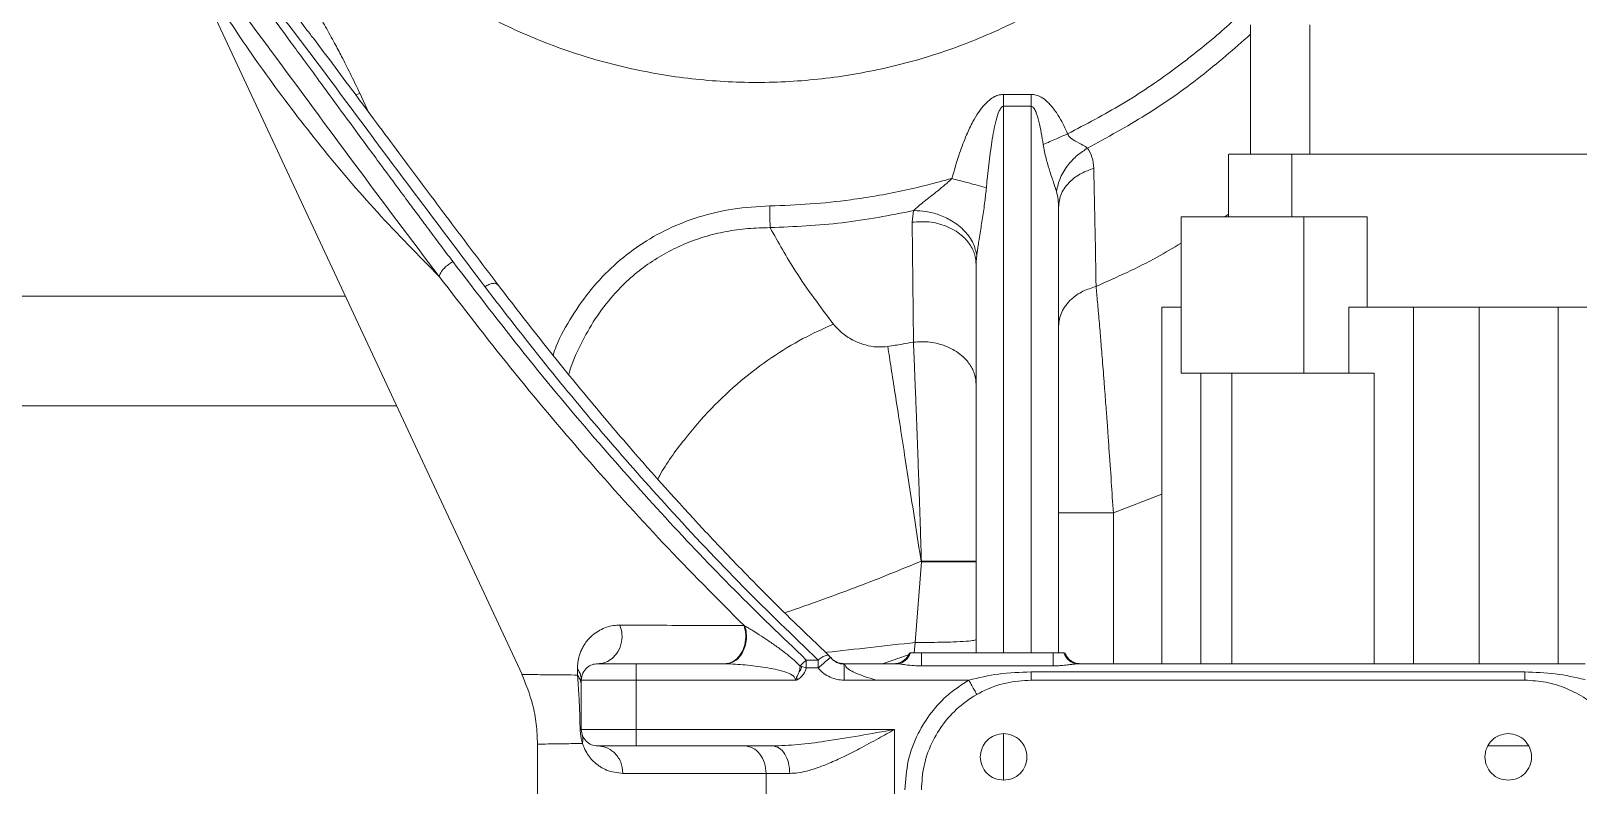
# Model space of a CAD drawing. Header units: millimetres. Extents: x 169 to 14583, y -399 to 10804.
# Drawn here: x 12728.7 to 13010.8, y 1897 to 2034.5 of the extents above; entities that cross this region are included whole.
import ezdxf

# ---------------------------------------------------------------- set-up
doc = ezdxf.new("R2010")
doc.units = ezdxf.units.MM
doc.header["$LTSCALE"] = 35

msp = doc.modelspace()

# ---------------------------------------------------------------- linework, layer by layer
at = {"color": 7, "linetype": 'Continuous', "lineweight": 18}
for p, q in [((12755.618, 2051.222), (12818.227, 1917.194)), ((12951.022, 2035.659), (12951.022, 2012.059)), ((12961.873, 2012.059), (12961.873, 2035.659)), ((12788.622, 2023.192), (12787.862, 2022.835)), ((12790.249, 2019.724), (12788.622, 2023.192)), ((12906.022, 2022.982), (12911.022, 2022.982)), ((12906.022, 2020.809), (12911.022, 2020.809)), ((12906.022, 1921.159), (12906.022, 2020.809)), ((12911.022, 2020.809), (12911.022, 1921.159)), ((12947.022, 2012.059), (12947.022, 2000.659)), ((12958.596, 2012.059), (12958.596, 2000.659)), ((12889.352, 1999.675), (12889.614, 2001.78)), ((12916.022, 1921.159), (12916.022, 2002.414)), ((12938.401, 2000.659), (12938.401, 1972.159)), ((12960.77, 2000.659), (12938.401, 2000.659)), ((12946.355, 2000.659), (12947.022, 2001.121)), ((12960.77, 1972.159), (12960.77, 2000.659)), ((12960.77, 2000.659), (12972.274, 2000.659)), ((12972.274, 2000.659), (12972.274, 1984.159)), ((12889.571, 1977.805), (12889.352, 1999.675)), ((12901.022, 1991.927), (12901.022, 1921.159)), ((12474.243, 1986.159), (12786.011, 1986.159)), ((12934.834, 1919.159), (12934.834, 1984.159)), ((12934.834, 1984.159), (12938.401, 1984.159)), ((12968.962, 1972.159), (12968.962, 1984.159)), ((12968.962, 1984.159), (12980.72, 1984.159)), ((12980.72, 1984.159), (12980.72, 1919.159)), ((12992.726, 1984.159), (12980.72, 1984.159)), ((12992.726, 1984.159), (12992.726, 1919.159)), ((13007.132, 1919.159), (13007.132, 1984.159)), ((13015.538, 1984.159), (13007.132, 1984.159)), ((12938.401, 1972.159), (12960.77, 1972.159)), ((12942.004, 1972.159), (12942.004, 1919.159)), ((12947.637, 1972.159), (12947.637, 1919.159)), ((12968.962, 1972.159), (12960.77, 1972.159)), ((12973.55, 1972.159), (12968.962, 1972.159)), ((12973.55, 1919.159), (12973.55, 1972.159)), ((12574.243, 1966.159), (12795.354, 1966.159)), ((12926.022, 1946.654), (12934.834, 1950.099)), ((12926.022, 1919.159), (12926.022, 1946.654)), ((12889.92, 1923.04), (12891.022, 1937.743)), ((12891.022, 1937.853), (12890.973, 1937.845)), ((12891.022, 1937.743), (12891.022, 1937.853)), ((12889.701, 1921.15), (12889.92, 1923.04)), ((12891.022, 1921.159), (12915.022, 1921.159)), ((12828.32, 1918.234), (12828.331, 1917.096)), ((12839.022, 1919.159), (12855.343, 1919.159)), ((12868.922, 1918.72), (12869.217, 1918.631)), ((12869.217, 1918.631), (12870.043, 1918.384)), ((12870.043, 1919.837), (12872.2, 1919.837)), ((12870.043, 1918.384), (12872.2, 1918.384)), ((12874.6, 1920.168), (12874.158, 1920.577)), ((12874.185, 1920.605), (12874.227, 1920.536)), ((12876.934, 1919.159), (12886.439, 1919.159)), ((12883.96, 1919.159), (12888.656, 1920.788)), ((12886.439, 1919.159), (12886.904, 1919.25)), ((12891.022, 1918.757), (12915.022, 1918.757)), ((12919.142, 1919.256), (12919.605, 1919.159)), ((12919.327, 1919.139), (12919.605, 1919.159)), ((12919.605, 1919.159), (13012.022, 1919.159)), ((12829.022, 1907.159), (12829.022, 1916.159)), ((12839.022, 1916.159), (12868.124, 1916.159)), ((12839.022, 1907.159), (12839.022, 1916.159)), ((12868.124, 1916.159), (12868.16, 1916.385)), ((12868.16, 1916.385), (12868.255, 1916.645)), ((12899.664, 1916.159), (12882.777, 1916.159)), ((13001.022, 1917.659), (12911.022, 1917.659)), ((13001.022, 1916.159), (12911.022, 1916.159)), ((12886.122, 1907.159), (12839.022, 1907.159)), ((12886.122, 1855.742), (12886.122, 1907.159)), ((12821.022, 1904.498), (12821.022, 1830.159)), ((12863.851, 1904.159), (12839.022, 1904.159)), ((12906.022, 1897.911), (12906.022, 1906.407)), ((12862.703, 1899.159), (12862.703, 1834.159)), ((12862.703, 1899.159), (12867.032, 1899.159))]:
    msp.add_line(p, q, dxfattribs=at)
at = {"color": 7, "linetype": 'Continuous', "lineweight": 18, "flags": 128}
for points in [[(12891.022, 1937.743), (12890.995, 1937.8), (12890.973, 1937.845)], [(12876.934, 1916.159), (12877.309, 1916.159), (12878.313, 1916.159), (12879.783, 1916.159), (12881.277, 1916.159), (12882.777, 1916.159)]]:
    msp.add_lwpolyline(points, dxfattribs=at)
at = {"color": 7, "linetype": 'Continuous', "lineweight": 18}
for points, knots in [([(12755.022, 2131.159), (12755.152, 2127.195), (12755.412, 2119.266), (12757.487, 2107.524), (12760.756, 2096.076), (12765.32, 2085.071), (12771.087, 2074.649), (12777.978, 2064.933), (12785.909, 2056.046), (12794.796, 2048.115), (12804.512, 2041.225), (12814.934, 2035.456), (12825.939, 2030.897), (12837.387, 2027.607), (12849.129, 2025.609), (12861.022, 2024.934), (12872.915, 2025.609), (12884.657, 2027.607), (12896.105, 2030.897), (12907.11, 2035.456), (12917.532, 2041.225), (12927.247, 2048.115), (12936.135, 2056.046), (12944.066, 2064.933), (12950.957, 2074.649), (12956.724, 2085.071), (12961.288, 2096.076), (12964.557, 2107.524), (12966.632, 2119.266), (12966.892, 2127.195), (12967.022, 2131.159)], [0, 0, 0, 0, 0.0357138, 0.0714288, 0.1071431, 0.1428569, 0.1785712, 0.2142862, 0.25, 0.2857138, 0.3214288, 0.3571431, 0.3928569, 0.4285712, 0.4642862, 0.5, 0.5357138, 0.5714288, 0.6071431, 0.6428569, 0.6785712, 0.7142862, 0.75, 0.7857138, 0.8214288, 0.8571431, 0.8928569, 0.9285712, 0.9642862, 1, 1, 1, 1]), ([(12788.622, 2023.192), (12788.039, 2024.415), (12786.97, 2026.66), (12785.43, 2029.688), (12783.94, 2032.501), (12782.416, 2035.273), (12780.781, 2038.117), (12779.115, 2040.9), (12776.418, 2045.222), (12772.674, 2050.826), (12769.249, 2055.297), (12767.626, 2057.415)], [0, 0, 0, 0, 0.1009904, 0.185413, 0.2532665, 0.3383396, 0.4212719, 0.4978739, 0.580137, 0.8011083, 1, 1, 1, 1]), ([(12805.597, 1992.486), (12804.755, 1993.607), (12803.22, 1995.653), (12801.146, 1998.429), (12799.322, 2000.879), (12797.438, 2003.414), (12795.216, 2006.413), (12792.802, 2009.681), (12790.323, 2013.045), (12787.549, 2016.82), (12784.515, 2020.957), (12781.342, 2025.289), (12778.577, 2029.062), (12771.445, 2038.797), (12765.145, 2047.163), (12759.628, 2054.489)], [0, 0, 0, 0, 0.05444948, 0.09932952, 0.13463981, 0.17312737, 0.22205474, 0.27975119, 0.33107649, 0.38449364, 0.46194094, 0.530609, 0.59335435, 0.64384467, 1, 1, 1, 1]), ([(12755.621, 2051.224), (12755.571, 2051.31), (12755.459, 2051.503), (12755.595, 2051.268), (12755.963, 2050.636), (12756.627, 2049.504), (12757.619, 2047.831), (12758.951, 2045.626), (12760.997, 2042.305), (12763.932, 2037.697), (12767.857, 2031.833), (12773.548, 2023.757), (12781.373, 2013.527), (12791.653, 2001.394), (12799.294, 1993.649), (12803.109, 1989.781)], [0, 0, 0, 0, 0.0232848, 0.0517084, 0.0803916, 0.1095139, 0.1491166, 0.1895536, 0.2306693, 0.3143165, 0.3991583, 0.4846499, 0.6564494, 0.8284294, 1, 1, 1, 1]), ([(12757.251, 2051.205), (12762.373, 2044.406), (12772.625, 2030.799), (12787.681, 2010.195), (12797.965, 1996.587), (12803.109, 1989.781)], [0, 0, 0, 0, 0.3329177, 0.6663523, 1, 1, 1, 1]), ([(12762.589, 2052.363), (12767.27, 2046.431), (12776.639, 2034.558), (12792.609, 2012.9), (12804.282, 1997.398), (12811.417, 1987.923)], [0, 0, 0, 0, 0.2797101, 0.5597254, 1, 1, 1, 1]), ([(12764.914, 2052.805), (12765.506, 2052.076), (12766.708, 2050.595), (12768.515, 2048.33), (12770.421, 2045.912), (12772.5, 2043.243), (12774.765, 2040.301), (12777.17, 2037.144), (12778.914, 2034.838), (12779.854, 2033.584), (12779.97, 2033.43)], [0, 0, 0, 0, 0.11463125, 0.23253453, 0.35373536, 0.49076839, 0.64605433, 0.80792669, 0.97643616, 1, 1, 1, 1]), ([(12958.022, 2046.82), (12955.878, 2044.461), (12951.591, 2039.741), (12944.514, 2033.292), (12936.565, 2027.008), (12927.677, 2021.014), (12921.019, 2017.529), (12917.689, 2015.786)], [0, 0, 0, 0, 0.1866723, 0.3733455, 0.5600236, 0.7800137, 1, 1, 1, 1]), ([(12921.322, 2013.174), (12924.895, 2015.127), (12932.041, 2019.032), (12941.994, 2025.995), (12948.037, 2031.308), (12951.022, 2033.932)], [0, 0, 0, 0, 0.33601499, 0.67202999, 1, 1, 1, 1]), ([(12813.813, 1988.274), (12810.821, 1992.226), (12804.949, 1999.984), (12796.402, 2011.454), (12788.188, 2022.482), (12782.757, 2029.816), (12779.993, 2033.434), (12779.904, 2033.551)], [0, 0, 0, 0, 0.26278704, 0.51572906, 0.75886294, 0.99223574, 1, 1, 1, 1]), ([(12906.022, 2022.982), (12905.756, 2022.963), (12905.188, 2022.923), (12904.289, 2022.561), (12903.27, 2021.872), (12902.278, 2020.851), (12901.299, 2019.521), (12900.273, 2017.786), (12899.114, 2015.331), (12897.802, 2011.875), (12897.034, 2009.185), (12896.594, 2007.641)], [0, 0, 0, 0, 0.0421306, 0.0900599, 0.1516528, 0.2363809, 0.3145455, 0.4136724, 0.5558768, 0.7452131, 1, 1, 1, 1]), ([(12906.022, 2020.809), (12906.022, 2021.209), (12906.022, 2021.927), (12906.022, 2022.658), (12906.022, 2022.982)], [0, 0, 0, 0, 0.55667432, 1, 1, 1, 1]), ([(12911.022, 2022.982), (12911.022, 2022.571), (12911.022, 2021.84), (12911.022, 2021.123), (12911.022, 2020.809)], [0, 0, 0, 0, 0.5619445, 1, 1, 1, 1]), ([(12911.022, 2022.982), (12911.319, 2022.957), (12911.966, 2022.904), (12912.991, 2022.439), (12914.038, 2021.635), (12915.161, 2020.373), (12916.453, 2018.434), (12917.223, 2016.784), (12917.689, 2015.786)], [0, 0, 0, 0, 0.08640901, 0.18839881, 0.32252099, 0.46947578, 0.67909351, 1, 1, 1, 1]), ([(12902.879, 2005.951), (12903.162, 2008.754), (12903.579, 2012.884), (12904.425, 2017.563), (12905.043, 2019.635), (12905.465, 2020.44), (12905.718, 2020.694), (12905.865, 2020.789), (12905.971, 2020.803), (12906.022, 2020.809)], [0, 0, 0, 0, 0.54731608, 0.80643355, 0.92117471, 0.96718754, 0.97957092, 0.99033407, 1, 1, 1, 1]), ([(12911.022, 2020.809), (12911.076, 2020.802), (12911.19, 2020.787), (12911.344, 2020.679), (12911.61, 2020.397), (12912.046, 2019.518), (12912.686, 2017.289), (12913.016, 2015.25), (12913.244, 2013.84)], [0, 0, 0, 0, 0.0211664, 0.0449875, 0.0726167, 0.1754491, 0.4298447, 1, 1, 1, 1]), ([(12913.244, 2013.84), (12914.037, 2014.187), (12915.453, 2014.807), (12917.006, 2015.487), (12917.689, 2015.786)], [0, 0, 0, 0, 0.56, 1, 1, 1, 1]), ([(12917.689, 2015.786), (12917.728, 2015.694), (12917.81, 2015.501), (12918.2, 2015.015), (12919.15, 2014.392), (12920.424, 2013.799), (12921.058, 2013.357), (12921.322, 2013.174)], [0, 0, 0, 0, 0.0588019, 0.1237676, 0.3663213, 0.7368416, 1, 1, 1, 1]), ([(12913.244, 2013.84), (12913.315, 2013.418), (12913.478, 2012.438), (12913.88, 2010.792), (12914.367, 2009.162), (12914.829, 2007.764), (12915.249, 2006.536), (12915.505, 2005.764), (12915.658, 2005.302)], [0, 0, 0, 0, 0.14288213, 0.33212438, 0.56205551, 0.70501444, 0.82342876, 1, 1, 1, 1]), ([(12915.658, 2005.302), (12915.847, 2006.139), (12916.231, 2007.842), (12917.668, 2010.097), (12919.405, 2011.923), (12920.69, 2012.762), (12921.322, 2013.174)], [0, 0, 0, 0, 0.2757314, 0.5610422, 0.7842686, 1, 1, 1, 1]), ([(12922.45, 2009.489), (12922.39, 2010.193), (12922.275, 2011.534), (12921.629, 2012.646), (12921.322, 2013.174)], [0, 0, 0, 0, 0.5246789, 1, 1, 1, 1]), ([(12947.146, 2012.059), (12947.145, 2012.059), (12947.143, 2012.059), (12948.383, 2012.059), (12950.715, 2012.059), (12954.054, 2012.059), (12957.084, 2012.059), (12958.596, 2012.059)], [0, 0, 0, 0, 0.1428009, 0.3569145, 0.571002, 0.7858731, 1, 1, 1, 1]), ([(12958.596, 2012.059), (12960.283, 2012.059), (12963.662, 2012.059), (12969.778, 2012.059), (12976.533, 2012.059), (12983.898, 2012.059), (12991.722, 2012.059), (12999.876, 2012.059), (13008.222, 2012.059), (13016.615, 2012.059), (13024.914, 2012.059), (13032.973, 2012.059), (13040.657, 2012.059), (13047.836, 2012.059), (13054.382, 2012.059), (13060.187, 2012.059), (13065.155, 2012.059), (13069.186, 2012.059), (13072.245, 2012.059), (13074.183, 2012.059), (13075.066, 2012.059), (13074.931, 2012.059), (13074.897, 2012.059)], [0, 0, 0, 0, 0.0516572, 0.1034997, 0.1551591, 0.2068134, 0.2586584, 0.3103183, 0.3619725, 0.4138175, 0.4654774, 0.5171316, 0.5689767, 0.6206365, 0.6722908, 0.7241358, 0.7757957, 0.8274499, 0.8792949, 0.9309548, 0.982609, 1, 1, 1, 1]), ([(12916.022, 2002.414), (12916.128, 2003.25), (12916.345, 2004.961), (12917.965, 2007.08), (12920.07, 2008.64), (12921.669, 2009.211), (12922.45, 2009.489)], [0, 0, 0, 0, 0.274323, 0.5613939, 0.7856767, 1, 1, 1, 1]), ([(12922.45, 2009.489), (12922.477, 2008.242), (12922.533, 2005.717), (12922.613, 2001.875), (12922.733, 1995.933), (12922.818, 1991.289), (12922.879, 1987.959)], [0, 0, 0, 0, 0.1725781, 0.3495824, 0.5335912, 1, 1, 1, 1]), ([(12896.594, 2007.641), (12893.554, 2006.835), (12887.473, 2005.221), (12878.821, 2003.781), (12870.779, 2002.901), (12865.839, 2002.728), (12863.369, 2002.642)], [0, 0, 0, 0, 0.2799887, 0.5599791, 0.7799899, 1, 1, 1, 1]), ([(12889.614, 2001.78), (12889.762, 2001.924), (12890.113, 2002.268), (12890.858, 2002.899), (12891.833, 2003.685), (12893.052, 2004.638), (12894.359, 2005.674), (12895.586, 2006.682), (12896.297, 2007.359), (12896.594, 2007.641)], [0, 0, 0, 0, 0.0780631, 0.1855276, 0.3344206, 0.4942521, 0.6878336, 0.8697169, 1, 1, 1, 1]), ([(12902.879, 2005.951), (12902.34, 2006.096), (12901.279, 2006.382), (12899.152, 2006.953), (12897.547, 2007.385), (12896.594, 2007.641)], [0, 0, 0, 0, 0.296134, 0.5824157, 1, 1, 1, 1]), ([(12901.123, 1993.606), (12901.149, 1993.819), (12901.21, 1994.309), (12901.336, 1995.185), (12901.512, 1996.334), (12901.799, 1998.122), (12902.184, 2000.526), (12902.596, 2003.28), (12902.79, 2005.11), (12902.879, 2005.951)], [0, 0, 0, 0, 0.05400193, 0.12412567, 0.21563762, 0.33459855, 0.55716833, 0.79627315, 1, 1, 1, 1]), ([(12915.658, 2005.302), (12915.776, 2004.806), (12915.997, 2003.882), (12916.014, 2002.879), (12916.022, 2002.414)], [0, 0, 0, 0, 0.5360638, 1, 1, 1, 1]), ([(12863.369, 2002.642), (12861.124, 2002.516), (12856.774, 2002.27), (12850.539, 2000.787), (12844.82, 1998.57), (12839.601, 1995.587), (12834.881, 1991.879), (12830.733, 1987.527), (12827.233, 1982.538), (12824.938, 1978.477), (12824.049, 1975.983), (12823.859, 1975.449)], [0, 0, 0, 0, 0.1320619, 0.2560114, 0.3752662, 0.491998, 0.6084186, 0.7273907, 0.8442439, 0.9667115, 1, 1, 1, 1]), ([(12901.123, 1993.606), (12900.959, 1994.345), (12900.615, 1995.892), (12899.004, 1998.129), (12896.778, 1999.913), (12894.293, 2001.074), (12891.914, 2001.706), (12890.364, 2001.756), (12889.614, 2001.78)], [0, 0, 0, 0, 0.1727277, 0.3614084, 0.5583474, 0.7126582, 0.8611297, 1, 1, 1, 1]), ([(12863.441, 1998.68), (12862.092, 1998.65), (12859.398, 1998.591), (12855.395, 1998.022), (12851.478, 1997.077), (12847.691, 1995.711), (12844.084, 1993.937), (12840.701, 1991.767), (12837.584, 1989.228), (12834.456, 1986.037), (12831.458, 1982.114), (12828.854, 1977.408), (12827.301, 1973.962), (12826.779, 1972.068), (12826.734, 1971.905)], [0, 0, 0, 0, 0.0829219, 0.1655959, 0.2480585, 0.3303597, 0.4125597, 0.4947234, 0.5769137, 0.6591856, 0.769041, 0.8791842, 0.9896413, 1, 1, 1, 1]), ([(12874.991, 1981.079), (12872.598, 1984.254), (12868.311, 1989.943), (12864.934, 1996.002), (12863.441, 1998.68)], [0, 0, 0, 0, 0.5580777, 1, 1, 1, 1]), ([(12889.352, 1999.675), (12890.363, 1999.738), (12892.481, 1999.87), (12895.655, 1999.052), (12898.224, 1997.561), (12899.917, 1995.698), (12900.856, 1993.826), (12900.968, 1992.543), (12901.022, 1991.927)], [0, 0, 0, 0, 0.1742901, 0.3651307, 0.5635758, 0.7177586, 0.8644864, 1, 1, 1, 1]), ([(12922.879, 1987.959), (12926.651, 1989.64), (12931.964, 1992.009), (12936.954, 1994.988), (12938.401, 1995.852)], [0, 0, 0, 0, 0.7099763, 1, 1, 1, 1]), ([(12803.109, 1989.781), (12803.181, 1989.998), (12803.332, 1990.457), (12803.972, 1991.245), (12804.77, 1991.965), (12805.324, 1992.314), (12805.597, 1992.486)], [0, 0, 0, 0, 0.25574, 0.541438, 0.7741872, 1, 1, 1, 1]), ([(12870.043, 1919.837), (12865.635, 1924.072), (12856.819, 1932.543), (12844.268, 1945.767), (12831.463, 1960.123), (12818.488, 1975.656), (12809.894, 1986.876), (12805.597, 1992.486)], [0, 0, 0, 0, 0.1866212, 0.3732668, 0.5599337, 0.7799551, 1, 1, 1, 1]), ([(12901.022, 1991.927), (12901.027, 1992.237), (12901.037, 1992.796), (12901.097, 1993.357), (12901.123, 1993.606)], [0, 0, 0, 0, 0.5566391, 1, 1, 1, 1]), ([(12803.109, 1989.781), (12807.428, 1984.175), (12816.031, 1973.006), (12829.681, 1956.804), (12843.783, 1941.094), (12853.738, 1931.091), (12858.696, 1926.109)], [0, 0, 0, 0, 0.2528875, 0.5038468, 0.7528823, 1, 1, 1, 1]), ([(12811.417, 1987.923), (12811.667, 1988.055), (12812.19, 1988.333), (12812.914, 1988.532), (12813.512, 1988.547), (12813.688, 1988.354), (12813.771, 1988.263)], [0, 0, 0, 0, 0.2364477, 0.4947337, 0.7630198, 1, 1, 1, 1]), ([(12811.417, 1987.923), (12815.059, 1983.211), (12822.252, 1973.904), (12833.454, 1960.451), (12845.435, 1946.883), (12858.218, 1933.293), (12867.589, 1924.274), (12872.2, 1919.837)], [0, 0, 0, 0, 0.19728732, 0.38970696, 0.5772471, 0.79200611, 1, 1, 1, 1]), ([(12874.258, 1920.567), (12872.305, 1922.42), (12868.588, 1925.947), (12863.418, 1931.062), (12858.872, 1935.675), (12854.856, 1939.853), (12847.755, 1947.398), (12839.409, 1956.704), (12829.756, 1968.114), (12821.758, 1977.952), (12816.5, 1984.784), (12813.802, 1988.289)], [0, 0, 0, 0, 0.0880003, 0.1674344, 0.2382985, 0.3005892, 0.3579135, 0.5792906, 0.713018, 0.8527566, 1, 1, 1, 1]), ([(12916.022, 1980.682), (12916.136, 1981.559), (12916.369, 1983.356), (12918.111, 1985.562), (12920.364, 1987.15), (12922.054, 1987.694), (12922.879, 1987.959)], [0, 0, 0, 0, 0.2738788, 0.5615056, 0.7861208, 1, 1, 1, 1]), ([(12926.022, 1946.654), (12925.899, 1948.546), (12925.642, 1952.533), (12925.355, 1956.669), (12925.182, 1959.134), (12925.133, 1959.835), (12925.075, 1960.665), (12925.007, 1961.621), (12924.88, 1963.384), (12924.675, 1966.149), (12924.429, 1969.365), (12924.204, 1972.24), (12924.024, 1974.492), (12923.863, 1976.478), (12923.722, 1978.212), (12923.578, 1979.941), (12923.43, 1981.688), (12923.276, 1983.471), (12923.133, 1985.103), (12923.001, 1986.597), (12922.919, 1987.512), (12922.879, 1987.959)], [0, 0, 0, 0, 0.1201769, 0.2532336, 0.2656665, 0.2809621, 0.2991181, 0.3201317, 0.3439995, 0.4161213, 0.5059832, 0.5660895, 0.6210918, 0.6710061, 0.715846, 0.7556235, 0.8088839, 0.8599424, 0.9088088, 0.9554919, 1, 1, 1, 1]), ([(13007.132, 1984.159), (13004.403, 1984.159), (12999.528, 1984.159), (12994.805, 1984.159), (12992.726, 1984.159)], [0, 0, 0, 0, 0.5599359, 1, 1, 1, 1]), ([(12843.013, 1952.871), (12843.113, 1953.066), (12844.393, 1955.553), (12847.634, 1959.927), (12852.58, 1965.743), (12857.98, 1970.771), (12863.612, 1975.028), (12869.3, 1978.524), (12873.126, 1980.242), (12874.991, 1981.079)], [0, 0, 0, 0, 0.015621, 0.1987044, 0.3694091, 0.5363408, 0.6978877, 0.8527554, 1, 1, 1, 1]), ([(12884.905, 1977.009), (12884.225, 1976.953), (12882.793, 1976.835), (12880.699, 1977.249), (12878.584, 1978.069), (12876.561, 1979.352), (12875.525, 1980.492), (12874.991, 1981.079)], [0, 0, 0, 0, 0.1517418, 0.3191289, 0.5048543, 0.7446347, 1, 1, 1, 1]), ([(12884.905, 1977.009), (12885.778, 1977.148), (12887.336, 1977.397), (12888.888, 1977.68), (12889.571, 1977.805)], [0, 0, 0, 0, 0.5599989, 1, 1, 1, 1]), ([(12889.571, 1977.805), (12890.568, 1977.851), (12892.656, 1977.947), (12895.764, 1977.104), (12898.277, 1975.612), (12899.935, 1973.762), (12900.858, 1971.903), (12900.969, 1970.626), (12901.022, 1970.013)], [0, 0, 0, 0, 0.17385773, 0.36411223, 0.56215798, 0.71638555, 0.86358946, 1, 1, 1, 1]), ([(12891.022, 1937.853), (12891.001, 1938.554), (12890.957, 1939.991), (12890.888, 1942.193), (12890.815, 1944.488), (12890.737, 1946.871), (12890.655, 1949.343), (12890.565, 1952.017), (12890.47, 1954.764), (12890.371, 1957.528), (12890.279, 1960.073), (12890.192, 1962.426), (12890.111, 1964.547), (12890.037, 1966.474), (12889.968, 1968.216), (12889.862, 1970.88), (12889.725, 1974.214), (12889.621, 1976.65), (12889.571, 1977.805)], [0, 0, 0, 0, 0.0456964, 0.0936212, 0.1437728, 0.1961499, 0.2507509, 0.3082077, 0.3760916, 0.4387169, 0.5013292, 0.5581854, 0.6116042, 0.6615879, 0.7081385, 0.7512581, 0.8820577, 1, 1, 1, 1]), ([(12890.973, 1937.845), (12890.629, 1940.067), (12889.941, 1944.505), (12888.933, 1951.014), (12887.972, 1957.214), (12887.068, 1963.05), (12886.245, 1968.365), (12885.51, 1973.105), (12885.104, 1975.728), (12884.905, 1977.009)], [0, 0, 0, 0, 0.1474168, 0.294453, 0.4397977, 0.582229, 0.7271379, 0.8666519, 1, 1, 1, 1]), ([(12916.022, 1946.654), (12916.097, 1946.654), (12916.252, 1946.654), (12917.535, 1946.654), (12919.688, 1946.654), (12922.639, 1946.654), (12924.924, 1946.654), (12926.022, 1946.654)], [0, 0, 0, 0, 0.1768132, 0.3671493, 0.5635508, 0.7902753, 1, 1, 1, 1]), ([(12866.099, 1928.438), (12867.364, 1928.869), (12869.901, 1929.732), (12874.394, 1931.34), (12879.523, 1933.254), (12885.264, 1935.493), (12889.076, 1937.064), (12890.973, 1937.845)], [0, 0, 0, 0, 0.16048836, 0.32197489, 0.55100079, 0.77649585, 1, 1, 1, 1]), ([(12901.022, 1937.853), (12900.939, 1937.853), (12900.772, 1937.853), (12899.461, 1937.853), (12897.376, 1937.853), (12894.476, 1937.853), (12892.173, 1937.853), (12891.022, 1937.853)], [0, 0, 0, 0, 0.1867813, 0.3735626, 0.5603439, 0.780172, 1, 1, 1, 1]), ([(12901.022, 1937.743), (12900.95, 1937.743), (12900.8, 1937.743), (12899.55, 1937.743), (12897.421, 1937.743), (12894.457, 1937.743), (12892.141, 1937.743), (12891.022, 1937.743)], [0, 0, 0, 0, 0.1734313, 0.3616282, 0.5576625, 0.7863518, 1, 1, 1, 1]), ([(12836.069, 1926.195), (12835.667, 1926.178), (12834.793, 1926.141), (12833.576, 1925.822), (12832.377, 1925.302), (12831.21, 1924.531), (12830.285, 1923.635), (12829.626, 1922.743), (12829.198, 1922.008), (12828.879, 1921.308), (12828.592, 1920.461), (12828.367, 1919.503), (12828.335, 1918.636), (12828.32, 1918.234)], [0, 0, 0, 0, 0.08985732, 0.19504126, 0.30815187, 0.42658465, 0.56751693, 0.65405446, 0.71892813, 0.7852998, 0.8434565, 0.92720967, 1, 1, 1, 1]), ([(12836.069, 1926.195), (12836.228, 1925.656), (12836.564, 1924.51), (12836.347, 1922.596), (12835.554, 1920.96), (12834.411, 1919.863), (12833.226, 1919.263), (12832.409, 1919.192), (12832.022, 1919.159)], [0, 0, 0, 0, 0.1703437, 0.36237934, 0.56480294, 0.72144999, 0.86800644, 1, 1, 1, 1]), ([(12858.696, 1926.109), (12855.867, 1926.12), (12850.21, 1926.142), (12842.643, 1926.17), (12838.261, 1926.187), (12836.069, 1926.195)], [0, 0, 0, 0, 0.3333164, 0.6666503, 1, 1, 1, 1]), ([(12858.696, 1926.109), (12858.825, 1925.572), (12859.099, 1924.429), (12858.892, 1922.538), (12858.198, 1920.929), (12857.211, 1919.852), (12856.19, 1919.261), (12855.486, 1919.192), (12855.152, 1919.159)], [0, 0, 0, 0, 0.1706556, 0.3625994, 0.5647043, 0.7211554, 0.8677289, 1, 1, 1, 1]), ([(12855.343, 1919.159), (12855.765, 1919.214), (12856.662, 1919.331), (12857.892, 1920.305), (12858.745, 1921.741), (12859.124, 1923.319), (12859.158, 1924.752), (12858.951, 1925.616), (12858.852, 1926.026)], [0, 0, 0, 0, 0.17166887, 0.36400651, 0.56588549, 0.7219001, 0.86803174, 1, 1, 1, 1]), ([(12858.852, 1926.026), (12858.823, 1926.041), (12858.771, 1926.069), (12858.719, 1926.097), (12858.696, 1926.109)], [0, 0, 0, 0, 0.5605779, 1, 1, 1, 1]), ([(12858.852, 1926.026), (12859.077, 1925.901), (12859.573, 1925.628), (12860.451, 1925.098), (12861.593, 1924.379), (12863.043, 1923.419), (12864.646, 1922.301), (12866.197, 1921.151), (12867.397, 1920.175), (12868.283, 1919.381), (12868.716, 1918.932), (12868.922, 1918.72)], [0, 0, 0, 0, 0.0680664, 0.1499379, 0.2581011, 0.4008658, 0.5696017, 0.7228349, 0.8553188, 0.9314292, 1, 1, 1, 1]), ([(12873.578, 1921.216), (12873.661, 1921.226), (12876.255, 1921.515), (12881.729, 1922.126), (12887.189, 1922.735), (12889.92, 1923.04)], [0, 0, 0, 0, 0.0161705, 0.5078352, 1, 1, 1, 1]), ([(12886.022, 1919.159), (12886.367, 1919.193), (12887.057, 1919.262), (12887.901, 1919.766), (12888.519, 1920.414), (12888.74, 1920.91), (12888.85, 1921.159)], [0, 0, 0, 0, 0.2797662, 0.5595325, 0.7797662, 1, 1, 1, 1]), ([(12886.904, 1919.25), (12887.07, 1919.272), (12887.474, 1919.325), (12888.078, 1919.713), (12888.679, 1920.314), (12888.914, 1920.877), (12889.032, 1921.159)], [0, 0, 0, 0, 0.1708586, 0.4184329, 0.7092164, 1, 1, 1, 1]), ([(12889.032, 1921.159), (12889.116, 1921.159), (12889.297, 1921.159), (12889.777, 1921.159), (12890.356, 1921.159), (12890.802, 1921.159), (12891.022, 1921.159)], [0, 0, 0, 0, 0.206751, 0.4448999, 0.72686, 1, 1, 1, 1]), ([(12901.022, 1923.565), (12900.937, 1923.513), (12900.759, 1923.405), (12899.291, 1923.252), (12897.126, 1923.137), (12894.649, 1923.067), (12892.26, 1923.035), (12890.68, 1923.038), (12889.92, 1923.04)], [0, 0, 0, 0, 0.175843, 0.3668959, 0.5646058, 0.7180458, 0.8643462, 1, 1, 1, 1]), ([(12891.022, 1918.757), (12891.022, 1918.92), (12891.022, 1919.245), (12891.022, 1920.06), (12891.022, 1920.75), (12891.022, 1921.159)], [0, 0, 0, 0, 0.2904503, 0.5786487, 1, 1, 1, 1]), ([(12915.022, 1918.757), (12915.022, 1918.914), (12915.022, 1919.227), (12915.022, 1920.033), (12915.022, 1920.732), (12915.022, 1921.159)], [0, 0, 0, 0, 0.2805711, 0.5611422, 1, 1, 1, 1]), ([(12915.022, 1921.159), (12915.241, 1921.159), (12915.688, 1921.159), (12916.266, 1921.159), (12916.747, 1921.159), (12916.928, 1921.159), (12917.012, 1921.159)], [0, 0, 0, 0, 0.2729308, 0.5551302, 0.7930826, 1, 1, 1, 1]), ([(12917.012, 1921.159), (12917.13, 1920.877), (12917.365, 1920.314), (12917.947, 1919.731), (12918.546, 1919.339), (12918.952, 1919.283), (12919.142, 1919.256)], [0, 0, 0, 0, 0.2906714, 0.5813427, 0.8029331, 1, 1, 1, 1]), ([(12917.194, 1921.159), (12917.341, 1920.845), (12917.636, 1920.218), (12918.392, 1919.59), (12919.209, 1919.223), (12919.751, 1919.18), (12920.022, 1919.159)], [0, 0, 0, 0, 0.27976625, 0.5595325, 0.77976625, 1, 1, 1, 1]), ([(12828.32, 1918.234), (12828.552, 1917.849), (12828.95, 1917.19), (12829.001, 1916.461), (12829.022, 1916.159)], [0, 0, 0, 0, 0.5851294, 1, 1, 1, 1]), ([(12829.022, 1916.159), (12829.079, 1916.599), (12829.192, 1917.48), (12829.995, 1918.466), (12830.984, 1919.054), (12831.676, 1919.124), (12832.022, 1919.159)], [0, 0, 0, 0, 0.279619, 0.5592379, 0.779619, 1, 1, 1, 1]), ([(12839.022, 1919.159), (12838.339, 1919.159), (12836.972, 1919.159), (12835.093, 1919.159), (12833.467, 1919.159), (12832.275, 1919.159), (12832.106, 1919.159), (12832.022, 1919.159)], [0, 0, 0, 0, 0.18675329, 0.37359523, 0.56032248, 0.7801874, 1, 1, 1, 1]), ([(12832.022, 1919.159), (12833.847, 1919.159), (12835.904, 1919.159), (12838.296, 1919.159), (12838.566, 1919.159)], [0, 0, 0, 0, 0.8870941, 1, 1, 1, 1]), ([(12855.343, 1919.159), (12856.52, 1919.105), (12858.904, 1918.996), (12862.546, 1918.501), (12865.456, 1917.975), (12867.254, 1917.302), (12867.934, 1916.698), (12868.064, 1916.331), (12868.124, 1916.159)], [0, 0, 0, 0, 0.26853582, 0.54367149, 0.80645356, 0.91701104, 0.96119717, 1, 1, 1, 1]), ([(12868.435, 1916.268), (12868.647, 1916.4), (12869.077, 1916.667), (12869.659, 1917.387), (12869.897, 1918.005), (12870.043, 1918.384)], [0, 0, 0, 0, 0.2736313, 0.55532631, 1, 1, 1, 1]), ([(12868.669, 1917.557), (12868.732, 1917.745), (12868.857, 1918.124), (12868.9, 1918.52), (12868.922, 1918.72)], [0, 0, 0, 0, 0.4965374, 1, 1, 1, 1]), ([(12869.217, 1918.631), (12869.141, 1918.412), (12869.008, 1918.028), (12868.771, 1917.698), (12868.669, 1917.557)], [0, 0, 0, 0, 0.57154746, 1, 1, 1, 1]), ([(12868.922, 1918.72), (12869.104, 1918.929), (12869.458, 1919.335), (12869.852, 1919.673), (12870.043, 1919.837)], [0, 0, 0, 0, 0.51562859, 1, 1, 1, 1]), ([(12872.2, 1919.837), (12872.448, 1920.023), (12872.973, 1920.418), (12873.666, 1920.69), (12874.102, 1920.749), (12874.18, 1920.614), (12874.185, 1920.605)], [0, 0, 0, 0, 0.2956394, 0.6274089, 0.9759889, 1, 1, 1, 1]), ([(12872.2, 1918.384), (12872.358, 1918.52), (12872.687, 1918.803), (12873.175, 1919.223), (12873.637, 1919.622), (12874.027, 1919.958), (12874.31, 1920.202), (12874.456, 1920.328), (12874.494, 1920.361), (12874.451, 1920.324), (12874.441, 1920.315)], [0, 0, 0, 0, 0.1222932, 0.2547794, 0.3950534, 0.5395721, 0.6840909, 0.8243649, 0.9568512, 1, 1, 1, 1]), ([(12872.2, 1918.384), (12872.527, 1918.039), (12873.163, 1917.367), (12874.36, 1916.691), (12875.618, 1916.24), (12876.497, 1916.186), (12876.934, 1916.159)], [0, 0, 0, 0, 0.2627602, 0.5124551, 0.757193, 1, 1, 1, 1]), ([(12876.951, 1919.096), (12876.714, 1919.108), (12876.238, 1919.131), (12875.549, 1919.386), (12874.926, 1919.81), (12874.617, 1920.167), (12874.457, 1920.352)], [0, 0, 0, 0, 0.2393942, 0.4806911, 0.7303518, 1, 1, 1, 1]), ([(12874.933, 1919.853), (12874.949, 1919.841), (12875.14, 1919.692), (12875.574, 1919.451), (12876.24, 1919.204), (12876.704, 1919.174), (12876.934, 1919.159)], [0, 0, 0, 0, 0.031194, 0.3700643, 0.6881799, 1, 1, 1, 1]), ([(12876.934, 1916.159), (12876.934, 1916.602), (12876.934, 1917.51), (12876.934, 1918.512), (12876.934, 1919.069), (12876.934, 1919.13), (12876.934, 1919.159)], [0, 0, 0, 0, 0.2818009, 0.5767317, 0.7991058, 1, 1, 1, 1]), ([(12882.777, 1916.159), (12881.319, 1916.607), (12879.619, 1917.131), (12877.955, 1918.016), (12877.512, 1918.341), (12877.239, 1918.643), (12877.08, 1918.91), (12877.011, 1919.117), (12876.96, 1919.145), (12876.934, 1919.159)], [0, 0, 0, 0, 0.5493005, 0.6405935, 0.7181703, 0.7743268, 0.8395335, 0.919391, 1, 1, 1, 1]), ([(12886.439, 1919.159), (12886.519, 1919.157), (12886.698, 1919.152), (12887.057, 1919.115), (12887.536, 1919.053), (12888.415, 1918.933), (12889.599, 1918.789), (12890.584, 1918.767), (12891.022, 1918.757)], [0, 0, 0, 0, 0.0695794, 0.1575371, 0.2675886, 0.4045325, 0.7353608, 1, 1, 1, 1]), ([(12886.913, 1919.204), (12886.855, 1919.188), (12886.772, 1919.166), (12886.724, 1919.153), (12886.709, 1919.149)], [0, 0, 0, 0, 0.6930218, 1, 1, 1, 1]), ([(12915.022, 1918.757), (12915.309, 1918.761), (12915.91, 1918.77), (12916.883, 1918.844), (12917.674, 1918.942), (12918.199, 1919.01), (12918.389, 1919.035), (12918.471, 1919.047), (12918.507, 1919.052), (12918.523, 1919.054), (12918.53, 1919.055), (12918.533, 1919.056), (12918.534, 1919.056), (12918.535, 1919.056), (12918.535, 1919.056), (12918.535, 1919.056), (12918.535, 1919.056), (12918.536, 1919.056), (12918.54, 1919.057), (12918.555, 1919.059), (12918.629, 1919.068), (12918.725, 1919.081), (12918.812, 1919.091), (12918.854, 1919.097), (12918.912, 1919.104), (12919.088, 1919.126), (12919.225, 1919.133), (12919.327, 1919.139)], [0, 0, 0, 0, 0.1870407, 0.3925219, 0.6404525, 0.7232216, 0.7604739, 0.776723, 0.7838439, 0.7869715, 0.7883465, 0.7889513, 0.7892174, 0.7893344, 0.7894264, 0.7894326, 0.7894823, 0.7896214, 0.7901493, 0.7922025, 0.8002857, 0.8444786, 0.8640172, 0.8653871, 0.8768581, 0.9090687, 1, 1, 1, 1]), ([(12919.327, 1919.151), (12919.315, 1919.155), (12919.269, 1919.167), (12919.189, 1919.188), (12919.131, 1919.204)], [0, 0, 0, 0, 0.2696509, 1, 1, 1, 1]), ([(12818.203, 1917.194), (12818.327, 1917.192), (12818.575, 1917.189), (12820.594, 1917.169), (12823.684, 1917.14), (12826.785, 1917.11), (12828.331, 1917.096)], [0, 0, 0, 0, 0.25189365, 0.50251849, 0.75188372, 1, 1, 1, 1]), ([(12821.022, 1904.498), (12820.977, 1905.718), (12820.887, 1908.164), (12820.093, 1912.481), (12818.919, 1915.408), (12818.203, 1917.194)], [0, 0, 0, 0, 0.2794052, 0.5604616, 1, 1, 1, 1]), ([(12828.331, 1917.096), (12828.552, 1916.727), (12828.945, 1916.069), (12828.999, 1915.34), (12829.022, 1915.019)], [0, 0, 0, 0, 0.5599273, 1, 1, 1, 1]), ([(12828.331, 1917.096), (12828.357, 1916.767), (12828.415, 1916.028), (12828.496, 1914.836), (12828.568, 1913.64), (12828.621, 1912.62), (12828.68, 1911.355), (12828.741, 1909.768), (12828.773, 1908.325), (12828.788, 1907.669)], [0, 0, 0, 0, 0.1270379, 0.2851426, 0.4316301, 0.535056, 0.6154015, 0.8249831, 1, 1, 1, 1]), ([(12868.124, 1916.159), (12868.152, 1916.165), (12868.204, 1916.177), (12868.281, 1916.203), (12868.357, 1916.232), (12868.409, 1916.256), (12868.435, 1916.268)], [0, 0, 0, 0, 0.2573982, 0.4864153, 0.7371943, 1, 1, 1, 1]), ([(12868.255, 1916.645), (12868.312, 1916.757), (12868.465, 1917.054), (12868.591, 1917.364), (12868.669, 1917.557)], [0, 0, 0, 0, 0.3746468, 1, 1, 1, 1]), ([(12868.435, 1916.268), (12868.401, 1916.338), (12868.341, 1916.465), (12868.281, 1916.59), (12868.255, 1916.645)], [0, 0, 0, 0, 0.5588735, 1, 1, 1, 1]), ([(12899.664, 1916.159), (12898.396, 1915.338), (12895.86, 1913.695), (12892.749, 1910.354), (12890.186, 1906.293), (12888.388, 1901.491), (12888.144, 1897.936), (12888.022, 1896.159)], [0, 0, 0, 0, 0.18671251, 0.37344326, 0.56015034, 0.78008055, 1, 1, 1, 1]), ([(12891.022, 1896.159), (12891.115, 1897.625), (12891.302, 1900.557), (12892.791, 1904.744), (12895.088, 1908.515), (12898.22, 1911.747), (12902.05, 1914.22), (12906.414, 1915.851), (12909.486, 1916.056), (12911.022, 1916.159)], [0, 0, 0, 0, 0.1400121, 0.2800242, 0.4200363, 0.5600485, 0.706699, 0.8533495, 1, 1, 1, 1]), ([(12911.022, 1917.659), (12909.037, 1917.599), (12905.199, 1917.482), (12901.466, 1916.59), (12899.664, 1916.159)], [0, 0, 0, 0, 0.5171602, 1, 1, 1, 1]), ([(12911.022, 1917.659), (12911.022, 1917.419), (12911.022, 1916.938), (12911.022, 1916.323), (12911.022, 1916.221), (12911.022, 1916.159)], [0, 0, 0, 0, 0.2806499, 0.5612998, 1, 1, 1, 1]), ([(13012.022, 1916.259), (13010.223, 1916.67), (13006.604, 1917.498), (13002.891, 1917.605), (13001.022, 1917.659)], [0, 0, 0, 0, 0.4968367, 1, 1, 1, 1]), ([(13001.022, 1916.159), (13001.022, 1916.185), (13001.022, 1916.236), (13001.022, 1916.69), (13001.022, 1917.292), (13001.022, 1917.659)], [0, 0, 0, 0, 0.2806499, 0.5612998, 1, 1, 1, 1]), ([(13021.022, 1896.159), (13020.948, 1897.46), (13020.798, 1900.077), (13019.585, 1903.852), (13017.754, 1907.348), (13015.255, 1910.391), (13012.212, 1912.891), (13008.716, 1914.722), (13004.941, 1915.936), (13002.323, 1916.085), (13001.022, 1916.159)], [0, 0, 0, 0, 0.1242211, 0.2500121, 0.3757498, 0.4999965, 0.6241912, 0.749955, 0.8757206, 1, 1, 1, 1]), ([(12828.788, 1907.669), (12828.863, 1907.575), (12828.997, 1907.408), (12829.014, 1907.235), (12829.022, 1907.159)], [0, 0, 0, 0, 0.5621322, 1, 1, 1, 1]), ([(12828.788, 1907.669), (12828.796, 1907.433), (12828.811, 1906.965), (12828.893, 1906.212), (12829.025, 1905.392), (12829.15, 1904.897), (12829.222, 1904.613)], [0, 0, 0, 0, 0.2139677, 0.4246752, 0.6694069, 1, 1, 1, 1]), ([(12886.122, 1907.159), (12883.994, 1906.777), (12879.751, 1906.014), (12873.881, 1905.065), (12868.567, 1904.346), (12865.406, 1904.221), (12863.851, 1904.159)], [0, 0, 0, 0, 0.284753, 0.5678876, 0.7873127, 1, 1, 1, 1]), ([(12867.032, 1899.159), (12867.525, 1899.182), (12868.509, 1899.229), (12870.177, 1899.584), (12872.084, 1900.16), (12874.342, 1901.043), (12876.913, 1902.218), (12879.909, 1903.739), (12883.015, 1905.426), (12885.155, 1906.619), (12886.122, 1907.159)], [0, 0, 0, 0, 0.08417717, 0.16831776, 0.2723565, 0.38933506, 0.5231487, 0.67192237, 0.85166138, 1, 1, 1, 1]), ([(12821.022, 1904.498), (12821.145, 1904.5), (12821.392, 1904.505), (12823.278, 1904.532), (12825.858, 1904.567), (12828.101, 1904.598), (12829.222, 1904.613)], [0, 0, 0, 0, 0.2799747, 0.5599557, 0.7799728, 1, 1, 1, 1]), ([(12829.222, 1904.613), (12829.275, 1904.921), (12829.371, 1905.471), (12829.237, 1905.98), (12829.178, 1906.204)], [0, 0, 0, 0, 0.56, 1, 1, 1, 1]), ([(12829.222, 1904.613), (12829.424, 1904.114), (12829.999, 1902.688), (12831.055, 1901.478), (12832.118, 1900.589), (12832.874, 1900.129), (12833.304, 1899.911), (12833.53, 1899.81), (12833.596, 1899.782), (12834.553, 1899.373), (12835.586, 1899.266), (12836.612, 1899.159)], [0, 0, 0, 0, 0.11299153, 0.32258323, 0.47369017, 0.55841111, 0.62199568, 0.63926905, 0.64427823, 0.64686945, 1, 1, 1, 1]), ([(12832.022, 1904.159), (12832.083, 1904.159), (12832.205, 1904.159), (12833.118, 1904.159), (12834.574, 1904.159), (12836.608, 1904.159), (12838.217, 1904.159), (12839.022, 1904.159)], [0, 0, 0, 0, 0.1867533, 0.3735952, 0.5603225, 0.7801874, 1, 1, 1, 1]), ([(12836.612, 1899.159), (12836.531, 1899.867), (12836.362, 1901.342), (12835.121, 1903.019), (12833.577, 1903.995), (12832.527, 1904.106), (12832.022, 1904.159)], [0, 0, 0, 0, 0.2702613, 0.5624294, 0.7897364, 1, 1, 1, 1]), ([(12994.345, 1904.159), (12995.177, 1904.159), (12997.558, 1904.159), (13000.067, 1904.159), (13001.699, 1904.159)], [0, 0, 0, 0, 0.3496043, 1, 1, 1, 1])]:
    msp.add_open_spline(points, degree=3, knots=knots, dxfattribs=at)
for points in [[(12863.369, 2002.642), (12863.376, 2002.261), (12863.39, 2001.498), (12863.409, 2000.417), (12863.427, 1999.437), (12863.436, 1998.932), (12863.441, 1998.68)], [(12863.441, 1998.68), (12867.842, 1998.87), (12876.643, 1999.251), (12885.291, 2000.937), (12889.614, 2001.78)], [(12839.022, 1916.159), (12839.022, 1916.552), (12839.022, 1917.338), (12839.022, 1918.33), (12839.022, 1919.024), (12839.022, 1919.114), (12839.022, 1919.159)], [(12870.043, 1919.837), (12870.043, 1919.607), (12870.043, 1919.146), (12870.043, 1918.638), (12870.043, 1918.384)], [(12872.2, 1918.384), (12872.2, 1918.638), (12872.2, 1919.146), (12872.2, 1919.607), (12872.2, 1919.837)], [(12829.022, 1916.159), (12829.059, 1916.159), (12829.134, 1916.159), (12829.728, 1916.159), (12830.652, 1916.159), (12831.906, 1916.159), (12833.43, 1916.159), (12835.17, 1916.159), (12837.058, 1916.159), (12838.367, 1916.159), (12839.022, 1916.159)], [(12901.146, 1913.55), (12901.123, 1913.589), (12901.079, 1913.668), (12900.736, 1914.271), (12900.246, 1915.133), (12899.858, 1915.817), (12899.664, 1916.159)], [(12829.022, 1907.159), (12829.067, 1906.766), (12829.157, 1905.98), (12829.851, 1904.988), (12830.843, 1904.294), (12831.629, 1904.204), (12832.022, 1904.159)], [(12839.022, 1907.159), (12838.367, 1907.159), (12837.058, 1907.159), (12835.17, 1907.159), (12833.43, 1907.159), (12831.906, 1907.159), (12830.652, 1907.159), (12829.728, 1907.159), (12829.134, 1907.159), (12829.059, 1907.159), (12829.022, 1907.159)], [(12839.022, 1904.159), (12839.022, 1904.204), (12839.022, 1904.294), (12839.022, 1904.988), (12839.022, 1905.98), (12839.022, 1906.766), (12839.022, 1907.159)], [(12858.8, 1904.159), (12859.312, 1904.084), (12860.334, 1903.933), (12861.625, 1902.777), (12862.527, 1901.124), (12862.645, 1899.814), (12862.703, 1899.159)], [(12867.032, 1899.159), (12866.985, 1899.814), (12866.889, 1901.124), (12866.153, 1902.777), (12865.102, 1903.933), (12864.268, 1904.084), (12863.851, 1904.159)], [(12906.022, 1906.409), (12905.466, 1906.345), (12904.353, 1906.217), (12902.938, 1905.234), (12901.993, 1903.83), (12901.661, 1902.159), (12901.993, 1900.488), (12902.938, 1899.083), (12904.353, 1898.101), (12905.466, 1897.973), (12906.022, 1897.909)], [(12906.022, 1897.909), (12906.578, 1897.973), (12907.691, 1898.101), (12909.105, 1899.083), (12910.051, 1900.488), (12910.383, 1902.159), (12910.051, 1903.83), (12909.105, 1905.234), (12907.691, 1906.217), (12906.578, 1906.345), (12906.022, 1906.409)], [(12998.022, 1906.409), (12997.466, 1906.345), (12996.353, 1906.217), (12994.938, 1905.234), (12993.993, 1903.83), (12993.661, 1902.159), (12993.993, 1900.488), (12994.938, 1899.083), (12996.353, 1898.101), (12997.466, 1897.973), (12998.022, 1897.909)], [(12998.022, 1897.909), (12998.578, 1897.973), (12999.691, 1898.101), (13001.105, 1899.083), (13002.051, 1900.488), (13002.383, 1902.159), (13002.051, 1903.83), (13001.105, 1905.234), (12999.691, 1906.217), (12998.578, 1906.345), (12998.022, 1906.409)], [(12836.612, 1899.159), (12838.364, 1899.159), (12841.87, 1899.159), (12848.102, 1899.159), (12854.959, 1899.159), (12860.122, 1899.159), (12862.703, 1899.159)]]:
    msp.add_open_spline(points, degree=3, dxfattribs=at)

doc.saveas('drawing.dxf')
